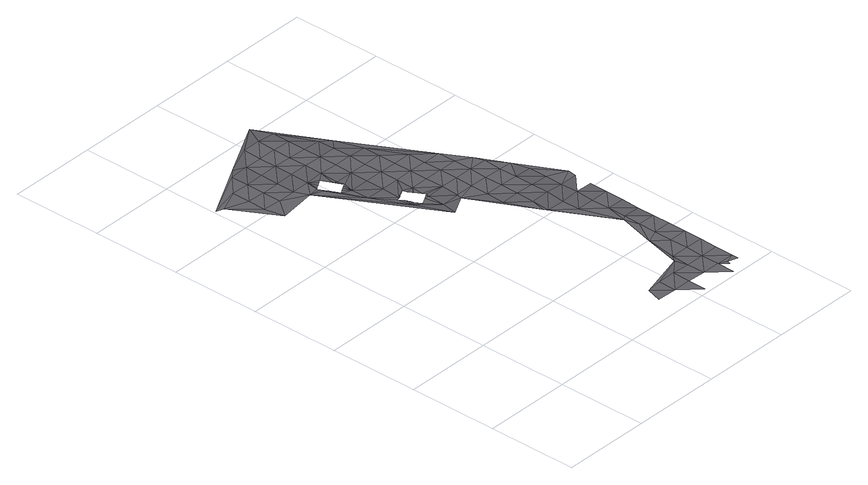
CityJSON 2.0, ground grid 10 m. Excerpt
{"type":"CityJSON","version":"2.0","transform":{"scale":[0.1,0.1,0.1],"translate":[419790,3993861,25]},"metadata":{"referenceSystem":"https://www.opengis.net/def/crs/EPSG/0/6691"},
"CityObjects":{
"road1":{"type":"Road","attributes":{"DmGeometricAttribute.dmCode":"2103","DmGeometricAttribute.geometryType":"E2","DmGeometricAttribute.mapLevel":"2500","DmGeometricAttribute.shapeType":"0","class":"1040","function":"1"},"geometry":[{"type":"MultiSurface","lod":"3","boundaries":[[[0,1,2]],[[3,4,0]],[[0,5,3]],[[4,1,0]],[[1,6,2]],[[7,4,3]],[[3,5,8]],[[6,9,2]],[[8,7,3]],[[10,1,4]],[[7,10,4]],[[5,11,8]],[[6,1,10]],[[7,8,12]],[[13,14,15]],[[7,16,10]],[[12,16,7]],[[12,8,11]],[[15,17,13]],[[16,18,10]],[[6,10,19]],[[20,16,12]],[[21,22,11]],[[22,23,11]],[[24,25,15]],[[12,11,26]],[[10,18,19]],[[15,27,17]],[[9,6,19]],[[26,20,12]],[[28,13,17]],[[11,23,26]],[[29,18,16]],[[21,30,22]],[[21,11,31]],[[21,32,30]],[[21,33,32]],[[34,33,21]],[[31,34,21]],[[23,35,26]],[[11,36,31]],[[29,19,18]],[[15,25,27]],[[26,35,37]],[[38,39,34]],[[38,34,31]],[[29,16,20]],[[26,37,40]],[[40,41,26]],[[36,11,42]],[[36,43,31]],[[44,39,38]],[[45,27,25]],[[38,46,44]],[[31,47,38]],[[9,19,48]],[[49,47,31]],[[50,48,19]],[[31,43,49]],[[36,51,43]],[[50,19,29]],[[38,52,46]],[[17,27,28]],[[36,53,51]],[[54,55,36]],[[36,56,53]],[[26,41,57]],[[36,55,56]],[[58,59,60]],[[61,59,58]],[[58,60,62]],[[57,41,61]],[[43,63,49]],[[64,54,36]],[[58,62,52]],[[20,26,65]],[[57,61,58]],[[45,66,27]],[[67,52,38]],[[49,63,68]],[[47,69,38]],[[36,42,64]],[[48,70,9]],[[49,68,71]],[[29,20,65]],[[26,57,65]],[[71,72,49]],[[69,67,38]],[[67,57,58]],[[65,73,29]],[[74,54,64]],[[27,66,28]],[[29,75,50]],[[76,47,49]],[[58,52,67]],[[73,75,29]],[[77,74,64]],[[77,78,74]],[[79,48,50]],[[64,42,80]],[[66,81,28]],[[67,82,57]],[[83,77,64]],[[84,69,47]],[[85,86,45]],[[87,72,88]],[[89,78,77]],[[87,88,90]],[[45,91,66]],[[87,90,92]],[[49,72,76]],[[80,83,64]],[[87,92,93]],[[94,73,65]],[[81,95,28]],[[91,81,66]],[[84,67,69]],[[96,89,77]],[[76,72,87]],[[65,57,94]],[[50,75,79]],[[57,82,94]],[[45,86,91]],[[47,76,84]],[[79,70,48]],[[93,89,96]],[[87,93,96]],[[94,97,73]],[[91,98,81]],[[77,83,96]],[[84,99,67]],[[96,100,87]],[[98,101,81]],[[102,103,80]],[[103,104,80]],[[86,105,106]],[[80,107,83]],[[75,108,79]],[[75,73,108]],[[81,101,95]],[[82,67,109]],[[104,107,80]],[[76,87,110]],[[111,96,83]],[[73,97,108]],[[94,82,109]],[[67,99,109]],[[91,86,112]],[[84,76,110]],[[86,106,112]],[[87,100,110]],[[108,113,79]],[[113,70,79]],[[102,114,103]],[[109,115,94]],[[116,98,91]],[[112,117,91]],[[94,118,97]],[[119,100,96]],[[106,120,112]],[[103,121,104]],[[117,116,91]],[[122,123,95]],[[102,124,114]],[[95,101,122]],[[83,107,111]],[[102,125,124]],[[123,125,95]],[[84,110,126]],[[119,110,100]],[[127,101,98]],[[99,84,128]],[[103,114,121]],[[128,84,126]],[[108,97,118]],[[94,115,118]],[[121,129,104]],[[125,130,124]],[[116,127,98]],[[119,96,111]],[[109,99,128]],[[108,118,113]],[[131,114,124]],[[127,122,101]],[[132,115,109]],[[133,131,124]],[[134,126,110]],[[124,130,133]],[[107,104,135]],[[136,118,115]],[[70,113,136]],[[107,137,111]],[[136,113,118]],[[138,110,119]],[[109,128,132]],[[134,128,126]],[[139,123,122]],[[104,129,135]],[[127,140,122]],[[121,114,131]],[[125,123,141]],[[142,129,121]],[[136,115,132]],[[111,137,119]],[[131,142,121]],[[130,125,143]],[[134,132,128]],[[110,138,134]],[[143,144,130]],[[125,141,143]],[[107,135,137]],[[130,145,133]],[[119,146,138]],[[141,123,139]],[[122,140,139]],[[142,147,129]],[[148,136,132]],[[141,149,143]],[[146,119,137]],[[133,150,131]],[[148,132,134]],[[130,144,145]],[[138,148,134]],[[149,141,139]],[[135,151,137]],[[135,129,151]],[[131,150,142]],[[152,144,143]],[[148,138,146]],[[129,147,151]],[[153,146,137]],[[133,145,150]],[[154,152,143]],[[151,155,137]],[[152,145,144]],[[142,156,147]],[[143,149,154]],[[150,156,142]],[[153,148,146]],[[137,155,153]],[[156,157,147]],[[152,158,145]],[[159,155,151]],[[151,147,159]],[[159,147,157]],[[150,145,160]],[[153,155,159]],[[150,161,156]],[[160,161,150]],[[156,161,157]],[[161,159,157]]],"semantics":{"surfaces":[{"type":"TrafficArea","function":"2000"}],"values":[0,0,0,0,0,0,0,0,0,0,0,0,0,0,0,0,0,0,0,0,0,0,0,0,0,0,0,0,0,0,0,0,0,0,0,0,0,0,0,0,0,0,0,0,0,0,0,0,0,0,0,0,0,0,0,0,0,0,0,0,0,0,0,0,0,0,0,0,0,0,0,0,0,0,0,0,0,0,0,0,0,0,0,0,0,0,0,0,0,0,0,0,0,0,0,0,0,0,0,0,0,0,0,0,0,0,0,0,0,0,0,0,0,0,0,0,0,0,0,0,0,0,0,0,0,0,0,0,0,0,0,0,0,0,0,0,0,0,0,0,0,0,0,0,0,0,0,0,0,0,0,0,0,0,0,0,0,0,0,0,0,0,0,0,0,0,0,0,0,0,0,0,0,0,0,0,0,0,0,0,0,0,0,0,0,0,0,0,0,0,0,0,0,0,0,0,0,0,0,0,0,0,0,0,0,0,0,0,0,0,0,0,0,0,0,0,0,0,0,0,0,0,0,0,0,0,0,0,0,0,0,0,0,0,0,0,0,0,0,0,0,0,0,0,0,0,0,0,0,0,0]}}]}
},
"vertices":[
[10,436,7],[35,447,7],[2,439,7],[35,407,7],[35,427,7],[39,385,7],[55,466,7],[55,426,7],[55,406,7],[64,473,7],[55,446,7],[82,391,7],[75,406,7],[173,43,7],[168,26,7],[190,25,7],[75,426,7],[190,45,7],[75,446,8],[75,466,8],[95,426,8],[95,386,7],[95,389,7],[93,392,7],[210,5,7],[210,25,7],[95,406,7],[210,45,7],[225,57,8],[95,446,8],[96,386,7],[114,346,7],[98,383,7],[98,382,7],[104,371,7],[95,394,7],[134,306,7],[99,396,7],[114,366,7],[107,373,7],[103,398,7],[106,400,7],[149,267,8],[130,323,7],[111,375,7],[230,24,7],[114,377,7],[134,345,8],[96,486,8],[134,325,7],[95,466,8],[134,317,7],[117,378,7],[136,312,7],[142,301,7],[139,305,7],[137,309,7],[115,406,8],[115,386,7],[112,388,7],[113,386,7],[112,389,7],[114,384,7],[134,324,7],[153,285,7],[115,426,8],[230,44,7],[134,385,8],[136,325,7],[134,365,8],[127,507,7],[137,326,7],[145,330,7],[115,446,8],[149,305,7],[115,466,8],[154,345,8],[154,305,7],[154,308,7],[116,486,8],[171,279,8],[231,64,7],[135,405,8],[173,285,8],[154,365,8],[250,4,7],[250,24,7],[154,325,8],[147,325,7],[156,309,7],[149,321,7],[250,44,7],[150,320,7],[154,313,7],[135,425,8],[236,98,7],[174,305,8],[135,445,8],[251,64,7],[154,385,8],[174,325,8],[251,84,7],[209,209,7],[193,245,7],[193,265,8],[258,16,7],[259,20,7],[193,285,8],[135,465,8],[155,405,8],[174,345,8],[194,305,8],[270,24,7],[136,485,7],[213,225,7],[155,425,8],[271,64,7],[270,44,7],[155,445,7],[194,325,8],[270,16,7],[213,245,8],[251,104,7],[251,124,7],[212,205,7],[247,139,7],[174,365,8],[271,84,7],[174,385,8],[213,265,8],[232,184,7],[233,224,8],[175,405,7],[232,204,7],[194,365,8],[213,285,8],[165,436,7],[214,305,8],[194,345,8],[271,124,7],[271,104,7],[252,144,7],[233,244,8],[252,164,7],[252,184,7],[252,204,8],[214,325,8],[233,264,8],[214,345,8],[272,144,6],[253,224,7],[233,284,8],[272,184,7],[230,316,8],[272,164,7],[234,304,8],[253,244,7],[253,264,7],[272,204,7],[247,283,8],[273,224,7],[274,234,7]
]}
